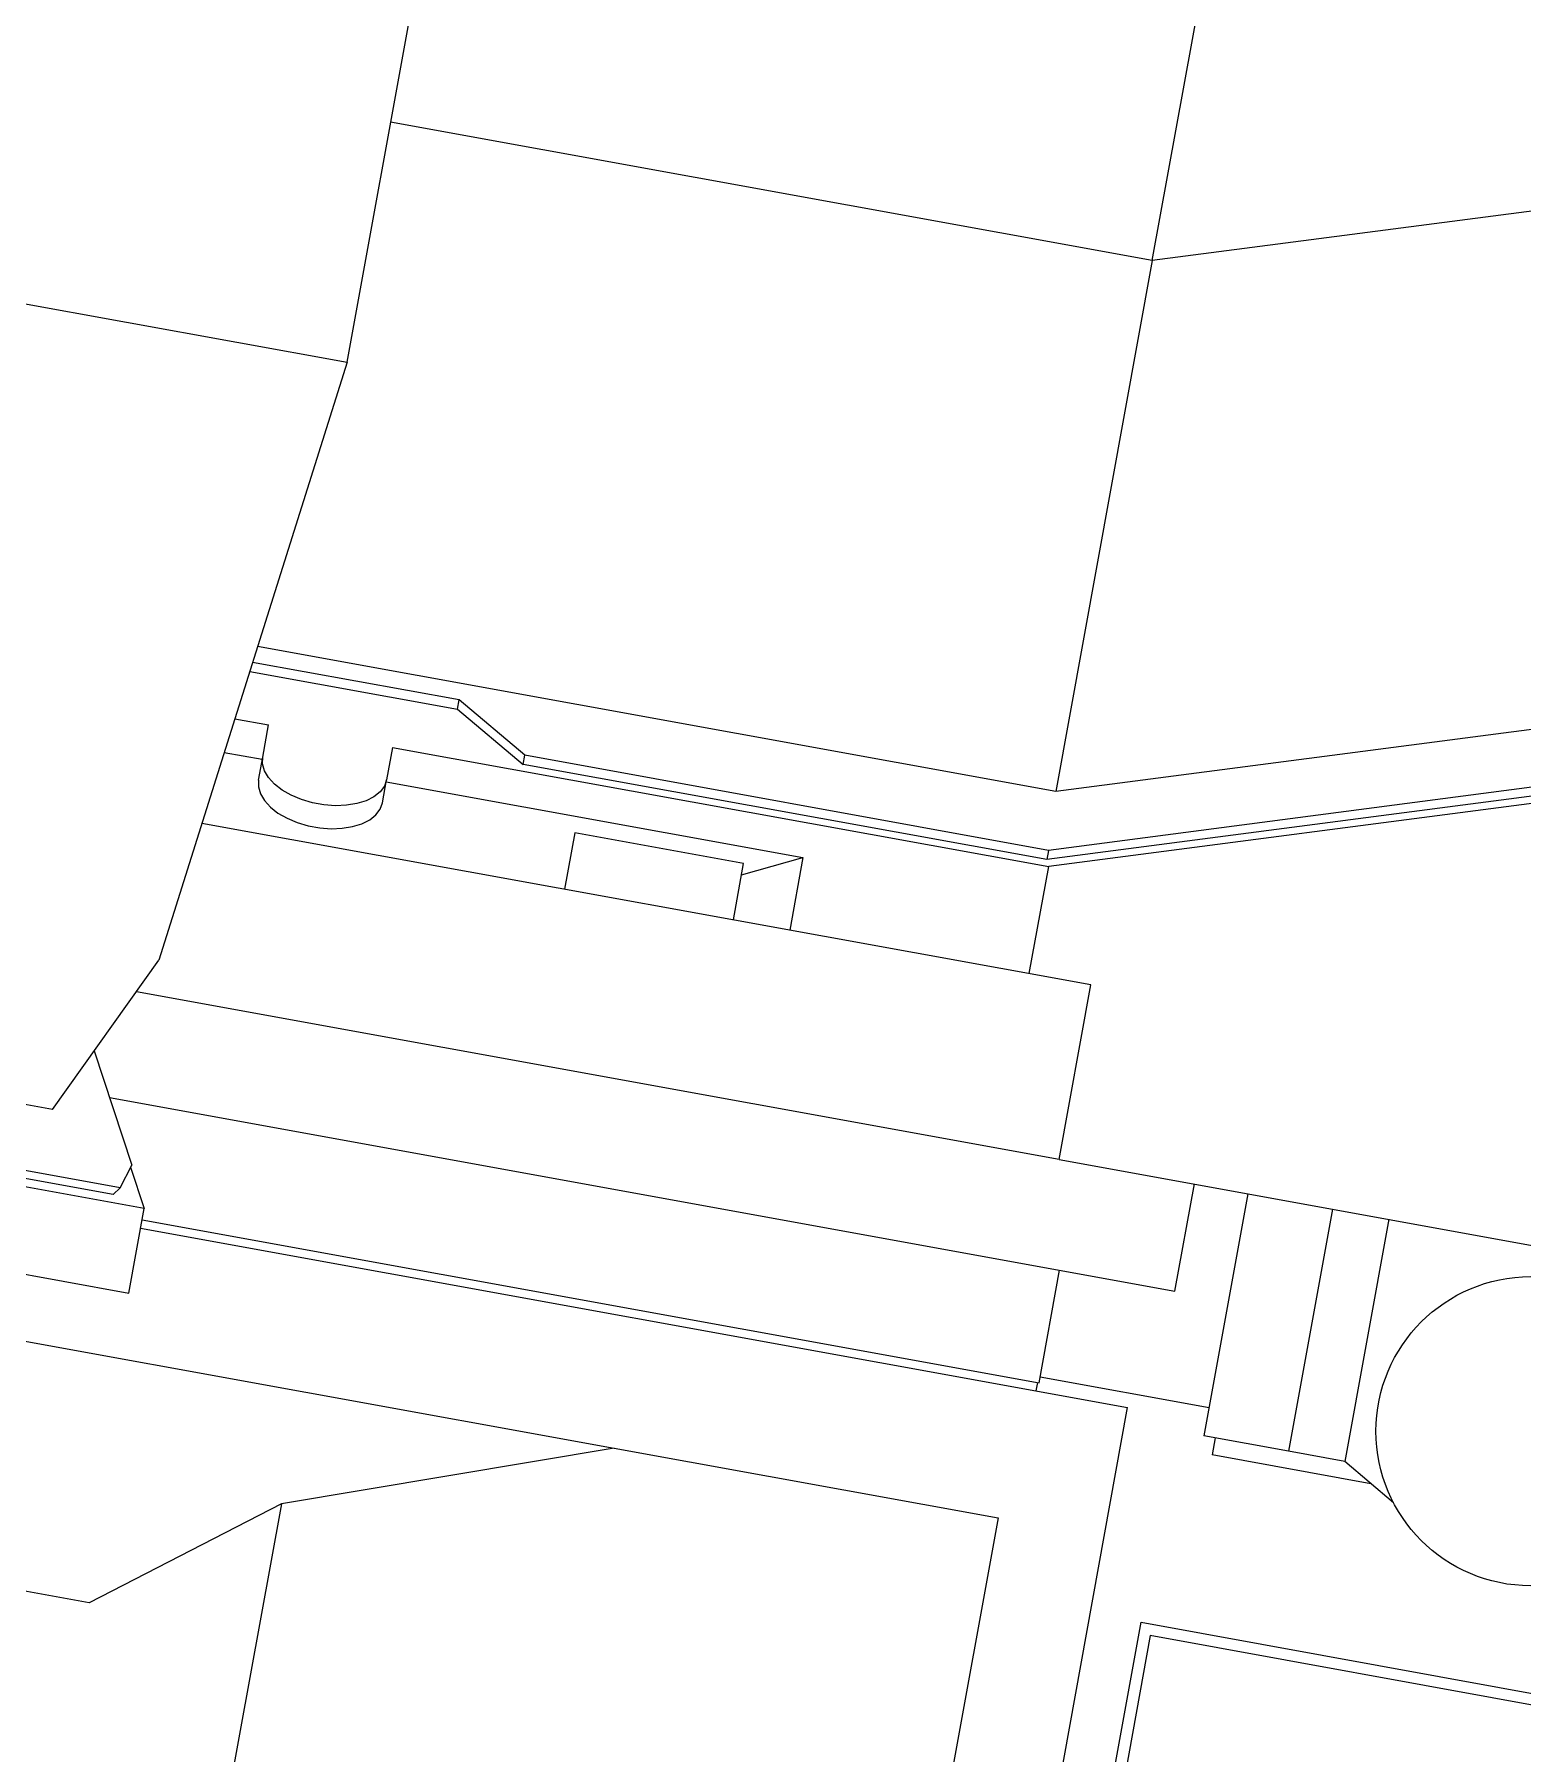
# Model space of a CAD drawing. Header units: inches. Extents: x 0 to 34.2, y 0 to 22.
# Drawn here: x 8.873 to 9.388, y 10.602 to 11.197 of the extents above; entities that cross this region are included whole.
import ezdxf

# ---------------------------------------------------------------- set-up
doc = ezdxf.new("R2010")
doc.units = ezdxf.units.IN
doc.header["$MEASUREMENT"] = 0

msp = doc.modelspace()

# ---------------------------------------------------------------- linework, layer by layer
at = {"color": 7, "linetype": 'Continuous', "lineweight": 25}
for p, q in [((9.26, 11.11863), (9.32892, 11.49825)), ((8.981, 11.08344), (9.04516, 11.43683)), ((9.77515, 11.18588), (9.26, 11.11863)), ((9.26, 11.11863), (8.99609, 11.16655)), ((9.26, 11.11863), (9.22661, 10.93473)), ((8.86637, 11.10425), (8.981, 11.08344)), ((8.981, 11.08344), (8.91577, 10.87633)), ((9.74175, 11.00197), (9.22661, 10.93473)), ((9.22661, 10.93473), (8.94998, 10.98495)), ((9.77048, 10.98259), (9.22348, 10.91118)), ((9.77106, 10.98579), (9.22406, 10.91438)), ((8.94727, 10.97636), (9.01927, 10.96329)), ((9.01985, 10.96649), (8.94826, 10.97948)), ((9.77414, 10.98057), (9.22409, 10.90876)), ((9.01927, 10.96329), (9.01985, 10.96649)), ((9.01927, 10.96329), (9.04199, 10.94414)), ((9.04257, 10.94733), (9.01985, 10.96649)), ((8.94211, 10.95996), (8.95379, 10.95784)), ((8.95175, 10.94665), (8.95379, 10.95784)), ((8.93844, 10.94833), (8.95162, 10.94594)), ((8.9503, 10.93866), (8.95175, 10.94665)), ((8.99671, 10.95005), (8.99468, 10.93885)), ((8.99671, 10.95005), (9.22409, 10.90876)), ((9.04199, 10.94414), (9.04257, 10.94733)), ((9.22406, 10.91438), (9.04257, 10.94733)), ((9.22348, 10.91118), (9.04199, 10.94414)), ((8.99323, 10.93087), (8.99468, 10.93885)), ((8.99455, 10.93814), (9.13893, 10.91193)), ((9.23872, 10.86781), (8.9307, 10.92374)), ((9.05986, 10.92044), (9.05631, 10.90093)), ((9.11839, 10.90981), (9.05986, 10.92044)), ((9.11485, 10.8903), (9.11839, 10.90981)), ((9.11768, 10.90591), (9.13893, 10.91193)), ((9.13893, 10.91193), (9.13436, 10.88676)), ((9.22406, 10.91438), (9.22348, 10.91118)), ((9.21736, 10.87169), (9.22409, 10.90876)), ((8.87891, 10.8246), (8.91577, 10.87633)), ((9.22774, 10.80733), (9.23872, 10.86781)), ((8.87891, 10.8246), (8.64258, 10.86751)), ((9.22774, 10.80733), (8.90797, 10.86539)), ((8.89994, 10.79513), (8.61303, 10.84722)), ((8.91067, 10.79033), (8.61396, 10.8442)), ((8.90238, 10.79753), (8.61547, 10.84963)), ((8.89339, 10.84492), (8.90636, 10.80531)), ((8.89867, 10.82878), (9.26785, 10.76175)), ((8.60865, 10.81493), (8.90536, 10.76106)), ((8.90238, 10.79753), (8.90636, 10.80531)), ((8.906, 10.80461), (8.91067, 10.79033)), ((9.22774, 10.80733), (9.47457, 10.76251)), ((8.89994, 10.79513), (8.90238, 10.79753)), ((9.26785, 10.76175), (9.27458, 10.79882)), ((8.90536, 10.76106), (8.91067, 10.79033)), ((9.29312, 10.79546), (9.27789, 10.71156)), ((8.90997, 10.78643), (9.22077, 10.72999)), ((9.32238, 10.79014), (9.30715, 10.70625)), ((9.3419, 10.7866), (9.32666, 10.70271)), ((8.90943, 10.7835), (9.25146, 10.7214)), ((9.22077, 10.72999), (9.22786, 10.76902)), ((8.79022, 10.75879), (9.07356, 10.70734)), ((9.27966, 10.72132), (9.22113, 10.73195)), ((9.21975, 10.72716), (9.22028, 10.73008)), ((9.20611, 10.47166), (9.25146, 10.7214)), ((9.07356, 10.70734), (8.95821, 10.68805)), ((9.07356, 10.70734), (9.20658, 10.68319)), ((9.30715, 10.70625), (9.27789, 10.71156)), ((9.28179, 10.71085), (9.28073, 10.705)), ((9.33574, 10.69501), (9.28073, 10.705)), ((9.32666, 10.70271), (9.30715, 10.70625)), ((9.34362, 10.68833), (9.32666, 10.70271)), ((8.95821, 10.68805), (8.89162, 10.65372)), ((8.95821, 10.68805), (8.91002, 10.42264)), ((9.20658, 10.68319), (9.16938, 10.47833)), ((8.89162, 10.65372), (8.79128, 10.67194)), ((9.21003, 10.39336), (9.25609, 10.647)), ((9.25928, 10.64239), (9.21464, 10.39655)), ((9.25609, 10.647), (9.459, 10.61016)), ((9.45439, 10.60696), (9.25928, 10.64239))]:
    msp.add_line(p, q, dxfattribs=at)
at = {"color": 7, "linetype": 'Continuous', "lineweight": 25, "flags": 128}
for points in [[(8.99468, 10.93885), (8.9939, 10.93666), (8.99242, 10.93467), (8.99029, 10.93296), (8.98757, 10.93158), (8.98437, 10.93058), (8.98078, 10.92999), (8.97694, 10.92984), (8.97297, 10.93013), (8.96901, 10.93085), (8.96519, 10.93198), (8.96165, 10.93347), (8.9585, 10.93528), (8.95585, 10.93734), (8.95379, 10.93958), (8.9524, 10.94194), (8.95171, 10.94432), (8.95175, 10.94665)], [(8.9503, 10.93866), (8.95026, 10.93633), (8.95095, 10.93395), (8.95234, 10.9316), (8.9544, 10.92935), (8.95705, 10.92729), (8.9602, 10.92548), (8.96374, 10.92399), (8.96756, 10.92287), (8.97152, 10.92215), (8.97549, 10.92186), (8.97933, 10.92201), (8.98292, 10.92259), (8.98612, 10.92359), (8.98884, 10.92497), (8.99097, 10.92668), (8.99245, 10.92867), (8.99323, 10.93087)]]:
    msp.add_lwpolyline(points, dxfattribs=at)
at = {"color": 7, "linetype": 'Continuous', "lineweight": 25}
msp.add_circle((9.39104, 10.71319), 0.05354, dxfattribs=at)

doc.saveas('drawing.dxf')
